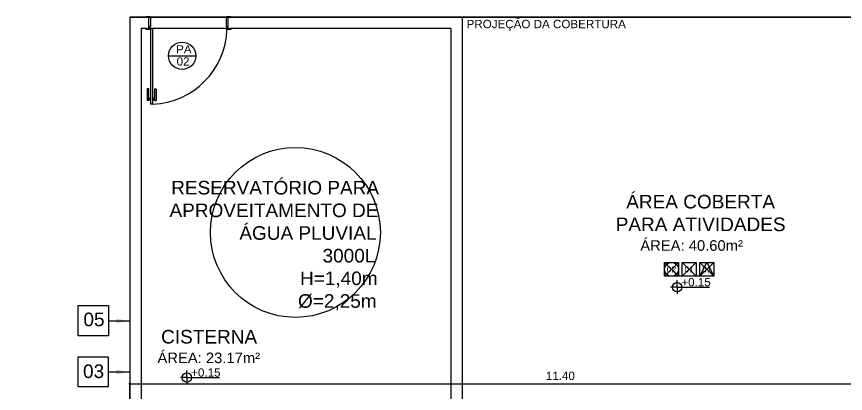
# Model space of a CAD drawing. Header units: millimetres. Extents: x 2125 to 3408, y 1171 to 1686.
# Drawn here: x 2894.75 to 2905.72, y 1530.05 to 1535.04 of the extents above; entities that cross this region are included whole.
import ezdxf
from ezdxf.enums import TextEntityAlignment as Align

# ---------------------------------------------------------------- set-up
doc = ezdxf.new("R2010")
doc.units = ezdxf.units.MM
doc.linetypes.add('CONTORNO_QUADRO_T', pattern=[0.35, 0.2, -0.15])
for name, color, linetype in [('cotas', 7, 'Continuous'), ('ESQUADRIAS', 7, 'Continuous'), ('Esquadrias portas', 7, 'Continuous'), ('LAYOUT', 7, 'Continuous'), ('Layout_Equipamentos', 7, 'Continuous'), ('PAREDE', 4, 'Continuous'), ('soleira piso', 7, 'Continuous'), ('TEXTO01', 7, 'Continuous'), ('TEXTO02', 3, 'Continuous'), ('TEXTO03', 2, 'Continuous'), ('TEXTO_ESP_FORRO', 62, 'Continuous'), ('TEXTO_ESP_PAREDES', 10, 'Continuous'), ('TEXTO_ESP_PISO', 150, 'Continuous')]:
    doc.layers.add(name, color=color, linetype=linetype)
doc.styles.add('ARIAL', font='sanss___.ttf')
doc.styles.add('ROMANS', font='arial.ttf')
doc.styles.get("Standard").update_dxf_attribs({"font": 'arial.ttf'})
doc.styles.add('TEXTO1', font='swissko.ttf', dxfattribs={"width": 0.6, "height": 0.1})
doc.dimstyles.new('ESCALA75', dxfattribs={"dimtxt": 0.11, "dimasz": 0.02, "dimexe": 0.02, "dimexo": 0.04, "dimgap": 0.05, "dimtad": 1, "dimzin": 4, "dimdsep": 46, "dimtxsty": 'ROMANS', "dimblk1": 'PPC', "dimblk2": 'PPC', "dimsah": 1, "dimcen": 0.02, "dimclrd": 7, "dimclre": 7, "dimclrt": 3, "dimazin": 1, "dimtfac": 1, "dimtix": 1, "dimtmove": 0, "dimatfit": 3, "dimldrblk": 'PPC', "dimfxl": 0, "dimtolj": 1, "dimtzin": 12, "dimarcsym": 0})

# ---------------------------------------------------------------- blocks, each defined once
blk = doc.blocks.new('PPC')
at = {"color": 2}
blk.add_circle((0, 0), 0.5, dxfattribs=at)
blk = doc.blocks.new('*D1011')
at = {"layer": 'cotas', "color": 7, "lineweight": -2, "transparency": 16777216}
for p, q in [((2896.247, 1529.876), (2896.247, 1530.196)), ((2896.267, 1530.176), (2907.627, 1530.176)), ((2907.647, 1529.876), (2907.647, 1530.196))]:
    blk.add_line(p, q, dxfattribs=at)
at = {"layer": 'DEFPOINTS', "color": 0, "transparency": 16777216}
for p in [(2907.647, 1530.176), (2896.247, 1529.331), (2907.647, 1529.331)]:
    blk.add_point(p, dxfattribs=at)
at = {"layer": 'cotas', "color": 7, "lineweight": -2, "transparency": 16777216, "xscale": 0.02, "yscale": 0.02, "zscale": 0.02, "rotation": 180}
blk.add_blockref('PPC', (2896.247, 1530.176), dxfattribs=at)
at = {"layer": 'cotas', "color": 7, "lineweight": -2, "transparency": 16777216, "xscale": 0.02, "yscale": 0.02, "zscale": 0.02}
blk.add_blockref('PPC', (2907.647, 1530.176), dxfattribs=at)
at = {"layer": 'cotas', "color": 3, "transparency": 16777216, "insert": (2901.947, 1530.283), "char_height": 0.11, "attachment_point": 5, "style": 'ROMANS'}
blk.add_mtext('\\A1;11.40', dxfattribs=at)
blk = doc.blocks.new('new block2')
at = {"layer": 'ESQUADRIAS', "color": 3, "linetype": 'Continuous'}
for p, q in [((-0.135, 0.96), (-0.135, 1.111)), ((-0.115, 1.111), (-0.115, 0.96)), ((-0.092, 1.07), (-0.092, 1.11)), ((-0.058, 1.07), (-0.058, 1.11)), ((-0.035, 1.111), (-0.035, 0.96)), ((-0.015, 0.96), (-0.015, 1.111)), ((-0.118, 0.957), (-0.132, 0.957)), ((-0.032, 0.957), (-0.018, 0.957))]:
    blk.add_line(p, q, dxfattribs=at)
at = {"layer": 'ESQUADRIAS', "color": 3}
for p, q in [((-0.115, 1.111), (-0.135, 1.111)), ((-0.115, 1.1), (-0.092, 1.1)), ((-0.092, 1.11), (-0.09, 1.11)), ((-0.058, 1.11), (-0.06, 1.11)), ((-0.035, 1.1), (-0.058, 1.1)), ((-0.035, 1.111), (-0.015, 1.111)), ((-0.115, 1.09), (-0.092, 1.09)), ((-0.115, 1.08), (-0.092, 1.08)), ((-0.092, 1.07), (-0.09, 1.07)), ((-0.058, 1.07), (-0.06, 1.07)), ((-0.035, 1.09), (-0.058, 1.09)), ((-0.035, 1.08), (-0.058, 1.08))]:
    blk.add_line(p, q, dxfattribs=at)
at = {"layer": 'ESQUADRIAS', "color": 2}
for p, q in [((-0.09, 1.16), (-0.09, 0.16)), ((-0.09, 1.16), (-0.06, 1.16)), ((-0.06, 0.16), (-0.06, 1.16)), ((-0.09, 0.16), (-0.06, 0.16))]:
    blk.add_line(p, q, dxfattribs=at)
at = {"layer": 'ESQUADRIAS'}
for p, q in [((-0.066, 0.159), (-0.063, 0.159)), ((-0.052, 0.144), (-0.052, 0.147))]:
    blk.add_line(p, q, dxfattribs=at)
at = {"layer": 'ESQUADRIAS', "color": 3}
for points in [[(-1.12, 0.17), (-1.07, 0.17), (-1.07, 0.16), (-1.12, 0.16)], [(-0.05, 0.17), (0, 0.17), (0, 0.16), (-0.05, 0.16)], [(-1.12, 0.01), (-1.06, 0.01), (-1.06, 0), (-1.12, 0)], [(-0.06, 0.01), (-0.035, 0.01), (0, 0.01), (0, 0), (-0.06, 0)]]:
    blk.add_lwpolyline(points, close=True, dxfattribs=at)
at = {"layer": 'ESQUADRIAS', "color": 2}
for points in [[(-1.06, 0.13), (-1.07, 0.13), (-1.07, 0.16), (-1.085, 0.16), (-1.085, 0.01), (-1.06, 0.01)], [(-0.06, 0.13), (-0.05, 0.13), (-0.05, 0.16), (-0.035, 0.16), (-0.035, 0.01), (-0.06, 0.01)]]:
    blk.add_lwpolyline(points, close=True, dxfattribs=at)
at = {"layer": 'ESQUADRIAS', "color": 1}
for points in [[(-0.054, 0.159, -0.236068), (-0.052, 0.16), (-0.055, 0.16), (-0.075, 0.16), (-0.075, 0.159)], [(-0.051, 0.156, 0.236068), (-0.05, 0.158), (-0.05, 0.155), (-0.05, 0.135), (-0.051, 0.135)]]:
    blk.add_lwpolyline(points, format="xyb", close=True, dxfattribs=at)
at = {"layer": 'ESQUADRIAS'}
for points in [[(-0.067, 0.158), (-0.066, 0.159), (-0.066, 0.159)], [(-0.065, 0.158), (-0.065, 0.158), (-0.067, 0.158), (-0.067, 0.158), (-0.062, 0.158), (-0.062, 0.158), (-0.065, 0.158), (-0.065, 0.158)], [(-0.062, 0.158), (-0.063, 0.159), (-0.063, 0.159)], [(-0.052, 0.148), (-0.052, 0.147), (-0.051, 0.147)], [(-0.052, 0.145), (-0.052, 0.145), (-0.052, 0.143), (-0.052, 0.143), (-0.052, 0.148), (-0.052, 0.148), (-0.052, 0.145), (-0.052, 0.145)], [(-0.052, 0.143), (-0.052, 0.144), (-0.051, 0.144)]]:
    blk.add_lwpolyline(points, dxfattribs=at)
at = {"layer": 'ESQUADRIAS', "color": 1}
blk.add_circle((-0.052, 0.158), 0.0025, dxfattribs=at)
at = {"layer": 'ESQUADRIAS', "color": 3, "linetype": 'Continuous'}
for centre, start, end in [((-0.132, 0.96), 180, 260.5377), ((-0.118, 0.96), 260.5377, 360), ((-0.032, 0.96), 180, 279.4623), ((-0.018, 0.96), 279.4623, 0)]:
    blk.add_arc(centre, 0.003, start, end, dxfattribs=at)
at = {"layer": 'Esquadrias portas'}
blk.add_arc((-0.047, 0.137), 1.024, 92.4121, 178.1744, dxfattribs=at)
blk = doc.blocks.new('Esp_Pis_Par_For_Esc100')
at = {"layer": 'DEFPOINTS'}
for p, q in [((0, 0.37), (0.37, 0)), ((0.37, 0.37), (0, 0)), ((0.47, 0.37), (0.84, 0)), ((0.84, 0.37), (0.47, 0)), ((0.94, 0.37), (1.31, 0)), ((1.31, 0.37), (0.94, 0)), ((0.47, 0), (0.37, 0)), ((0.94, 0), (0.84, 0))]:
    blk.add_line(p, q, dxfattribs=at)
for points in [[(0.37, 0.37), (0.37, 0), (0, 0), (0, 0.37)], [(1.31, 0.37), (1.31, 0), (0.94, 0), (0.94, 0.37)]]:
    blk.add_lwpolyline(points, close=True, dxfattribs=at)
at = {"layer": 'TEXTO_ESP_FORRO'}
blk.add_lwpolyline([(0.94, 0), (1.125, 0.37), (1.31, 0)], close=True, dxfattribs=at)
at = {"layer": 'TEXTO_ESP_PAREDES'}
blk.add_lwpolyline([(0.84, 0.37), (0.84, 0), (0.47, 0), (0.47, 0.37)], close=True, dxfattribs=at)
at = {"layer": 'TEXTO_ESP_PISO'}
blk.add_circle((0.185, 0.185), 0.185, dxfattribs=at)
at = {"layer": 'TEXTO_ESP_FORRO', "color": 3, "linetype": 'ByBlock', "style": 'ARIAL', "text_generation_flag": 6}
blk.add_attdef('FOR', text='', height=0.16, rotation=180, dxfattribs=at).set_placement((1.125, 0.185), align=Align.MIDDLE_CENTER)
at = {"layer": 'TEXTO_ESP_PAREDES', "color": 3, "linetype": 'ByBlock', "ltscale": 0.0001, "style": 'ARIAL', "text_generation_flag": 6}
blk.add_attdef('PAR', text='', height=0.16, rotation=180, dxfattribs=at).set_placement((0.655, 0.185), align=Align.MIDDLE_CENTER)
at = {"layer": 'TEXTO_ESP_PISO', "color": 3, "linetype": 'ByBlock', "style": 'ARIAL', "text_generation_flag": 6}
blk.add_attdef('PIS', text='', height=0.16, rotation=180, dxfattribs=at).set_placement((0.185, 0.185), align=Align.MIDDLE_CENTER)
blk = doc.blocks.new('new block4')
at = {"layer": 'TEXTO01'}
h = blk.add_hatch(dxfattribs=at)
h.set_pattern_fill('ANGLE', color=256)
h.set_pattern_definition([(0, (-2260.456, -913.906), (0, 6.985), [5.08, -1.905]), (90, (-2260.456, -913.906), (-6.985, 4e-16), [5.08, -1.905])])
h.paths.add_polyline_path([(0, 0), (0, -0.062, 0.414214), (0.062, 0)])
h.paths.add_polyline_path([(0, 0), (0, 0.062, 0.414214), (-0.062, 0)])
for q in [(-0.086, 0), (0, 0.093), (0.429, 0), (0, -0.085)]:
    blk.add_line((0, 0), q, dxfattribs=at)
blk.add_circle((0, 0), 0.0624, dxfattribs=at)

msp = doc.modelspace()

# ---------------------------------------------------------------- linework, layer by layer
for p, q in [((2895.9626, 1531.0133), (2896.2445, 1531.0133)), ((2895.9603, 1530.3365), (2896.2422, 1530.3365))]:
    msp.add_line(p, q)
for points in [[(2896.2467, 1535.031), (2907.7936, 1535.031), (2907.7936, 1523.431), (2909.9467, 1523.431), (2909.9467, 1519.631), (2894.7467, 1519.631)], [(2896.2467, 1519.781), (2896.2467, 1519.631), (2909.9467, 1519.631), (2909.9467, 1523.431), (2907.7936, 1523.431), (2907.7936, 1535.031), (2896.2467, 1535.031), (2896.2467, 1519.631)]]:
    msp.add_lwpolyline(points)
for points in [[(2895.5626, 1530.8133), (2895.5626, 1531.2133), (2895.9626, 1531.2133), (2895.9626, 1530.8133)], [(2895.5603, 1530.1365), (2895.5603, 1530.5365), (2895.9603, 1530.5365), (2895.9603, 1530.1365)]]:
    msp.add_lwpolyline(points, close=True)
at = {"layer": 'LAYOUT'}
for points in [[(2896.0667, 1531.0401), (2896.2467, 1531.0101), (2896.0667, 1530.9801)], [(2896.0645, 1530.3632), (2896.2445, 1530.3332), (2896.0645, 1530.3032)]]:
    msp.add_solid(points, dxfattribs=at)
at = {"layer": 'Layout_Equipamentos'}
msp.add_circle((2898.4385, 1532.1823), 1.125, dxfattribs=at)
at = {"layer": 'PAREDE'}
for p, q in [((2896.2467, 1535.031), (2896.2467, 1525.431)), ((2896.4617, 1535.031), (2896.2467, 1535.031)), ((2900.6467, 1535.031), (2897.5817, 1535.031)), ((2900.6467, 1535.031), (2900.6467, 1529.231)), ((2896.3967, 1534.881), (2896.3967, 1529.231)), ((2896.4617, 1534.881), (2896.3967, 1534.881)), ((2900.4967, 1534.881), (2897.5817, 1534.881)), ((2900.4967, 1534.881), (2900.4967, 1529.231)), ((2900.6467, 1534.881), (2900.6467, 1529.231))]:
    msp.add_line(p, q, dxfattribs=at)
at = {"layer": 'soleira piso'}
msp.add_line((2897.5317, 1534.881), (2896.5517, 1534.881), dxfattribs=at)
at = {"layer": 'TEXTO01', "linetype": 'CONTORNO_QUADRO_T'}
msp.add_line((2907.6467, 1535.031), (2900.6467, 1535.031), dxfattribs=at)
at = {"layer": 'TEXTO01'}
msp.add_line((2896.7596, 1534.5227), (2897.1204, 1534.5227), dxfattribs=at)
msp.add_circle((2896.94, 1534.5227), 0.1804, dxfattribs=at)

# ---------------------------------------------------------------- block references
at = {"layer": 'TEXTO01', "rotation": 180}
msp.add_blockref('new block2', (2896.4617, 1535.041), dxfattribs=at)
at = {"layer": 'TEXTO01'}
for p in [(2903.4937, 1531.4567), (2897.0027, 1530.2603)]:
    msp.add_blockref('new block4', p, dxfattribs=at)
at = {"layer": 'TEXTO02', "xscale": 0.5, "yscale": 0.5, "zscale": 0.5}
msp.add_blockref('Esp_Pis_Par_For_Esc100', (2903.3256, 1531.6017), dxfattribs=at).add_auto_attribs({'PIS': '02', 'PAR': '01', 'FOR': '01'})

# ---------------------------------------------------------------- texts
at = {"layer": 'cotas', "ltscale": 0.0001, "char_height": 0.11, "width": 0.503613, "attachment_point": 1, "style": 'TEXTO1'}
for insert in [(2903.4818, 1531.5795), (2896.9907, 1530.3831)]:
    msp.add_mtext('\\pi0.06779;{\\fSansSerif|b0|i0|c2|p2;\\W1;+0.15}', dxfattribs=dict(at, insert=insert))
at = {"layer": 'TEXTO01', "ltscale": 0.0001, "attachment_point": 1, "style": 'TEXTO1'}
for s, insert, char_height, width in [('{\\fSansSerif|b0|i0|c2|p2;\\W1;PROJEÇÃO DA COBERTURA}', (2900.7057, 1534.9974), 0.11, 2.120443), ('{\\fSansSerif|b0|i0|c2|p2;\\W1;PA}', (2896.8589, 1534.6622), 0.11, 0.330365), ('{\\fSansSerif|b0|i0|c2|p2;\\W1;02}', (2896.8657, 1534.5015), 0.11, 0.330365), ('\\pi0.91626;{\\fSansSerif|b0|i0|c2|p2;\\H1.5x;\\W1;\\C2;RESERVATÓRIO PARA\\P\\pi0.89378;APROVEITAMENTO DE\\P\\pi1.8187;ÁGUA PLUVIAL\\P\\pi2.9202;3000L\\P\\pi2.6219;H=1,40m\\P\\pi2.5954;Ø=2,25m}', (2895.878, 1532.8654), 0.12, 3.924602)]:
    msp.add_mtext(s, dxfattribs=dict(at, insert=insert, char_height=char_height, width=width))
at = {"layer": 'TEXTO02', "ltscale": 0.0001, "char_height": 0.18, "attachment_point": 1}
for s, insert in [('05', (2895.6318, 1531.1215)), ('03', (2895.6266, 1530.4346))]:
    msp.add_mtext(s, dxfattribs=dict(at, insert=insert))
at = {"layer": 'TEXTO03', "ltscale": 0.0001, "char_height": 0.12, "attachment_point": 1, "style": 'TEXTO1'}
for s, insert, width in [('{\\fSansSerif|b0|i0|c2|p2;\\H1.5x;\\W1;\\C2;  ÁREA COBERTA PARA ATIVIDADES\\P\\H0.77777x;\\C3;      ÁREA: 40.60m²}', (2902.6798, 1532.68), 2.515488), ('\\pi1.1799;{\\fSansSerif|b0|i0|c2|p2;\\H1.5x;\\W1;\\C2;CISTERNA\\P\\pi1.132;\\H0.77777x;\\C3;ÁREA: 23.17m²}', (2895.4804, 1530.892), 3.592802)]:
    msp.add_mtext(s, dxfattribs=dict(at, insert=insert, width=width))

# ---------------------------------------------------------------- dimensions: what is measured, and where the dimension line sits
at = {"layer": 'cotas'}
dim = msp.add_linear_dim(base=(2907.6467, 1530.1764), p1=(2896.2467, 1529.3313), p2=(2907.6467, 1529.3313), dimstyle='ESCALA75', dxfattribs=at)
dim.commit()
dim.dimension.update_dxf_attribs({"geometry": '*D1011', "text_midpoint": (2901.9467, 1530.2825)})

doc.saveas('drawing.dxf')
